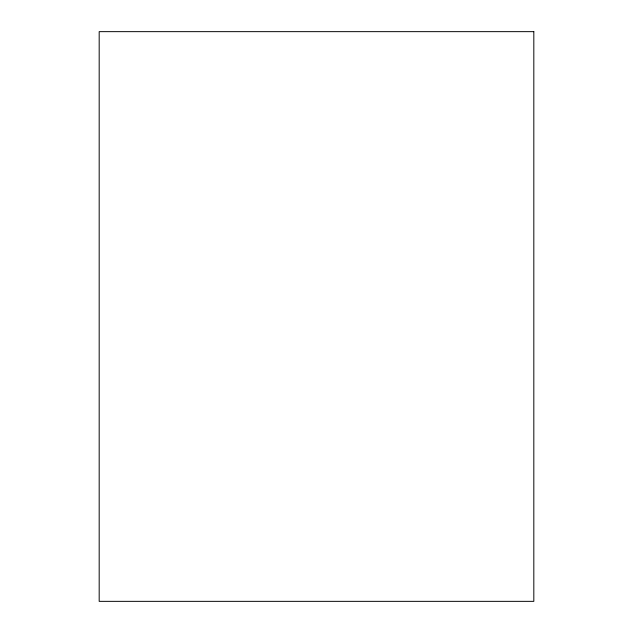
<?xml version="1.0" encoding="UTF-8"?>
<svg xmlns="http://www.w3.org/2000/svg" width="633" height="633" viewBox="0 0 633 633"><rect width="100%" height="100%" fill="white"/><g stroke="black" fill="none" stroke-linecap="round" stroke-linejoin="round"><path stroke-width="0.95" d="M533.817 31.65L99.183 31.65L99.183 601.35L533.817 601.35L533.817 31.65"/></g></svg>
